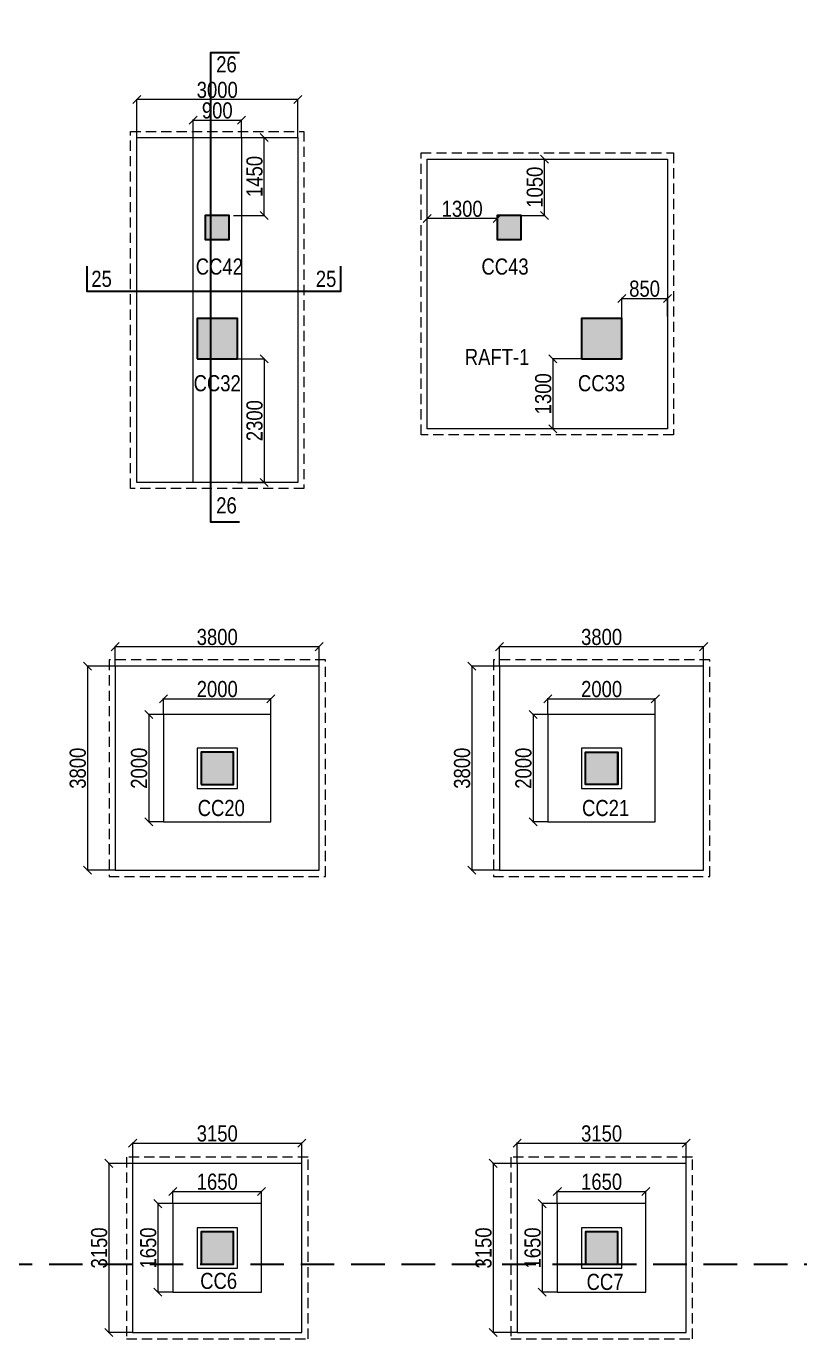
# Model space of a CAD drawing. Header units: millimetres. Extents: x 1112055 to 3390982, y -148532 to 766891.
# Drawn here: x 1960740 to 1975144, y 330890 to 355322 of the extents above; entities that cross this region are included whole.
import ezdxf

# ---------------------------------------------------------------- set-up
doc = ezdxf.new("R2010")
doc.units = ezdxf.units.MM
doc.header["$PDMODE"] = 35
doc.header["$PDSIZE"] = -25
doc.linetypes.add('DASHED2', pattern=[0.375, 0.25, -0.125])
doc.linetypes.add('Hidden', pattern=[9.525, 6.35, -3.175])
for name, color, linetype, lineweight in [('A_COL', 5, 'Continuous', 25), ('A_COL BASEMENT', 1, 'Continuous', 25), ('B COL. NO.', 3, 'Continuous', 20), ('B FINAL COLUMN', 1, 'Continuous', 30), ('B FOOTING', 49, 'Continuous', 20), ('B FOOTING DIM', 234, 'Continuous', 9), ('B P.C.C', 251, 'Continuous', 0)]:
    doc.layers.add(name, color=color, linetype=linetype, lineweight=lineweight)
for name, color, linetype, lineweight, true_color in [('A_COL HATCH', 7, 'Continuous', 0, 0xc0c0c0), ('B Pedestal', 7, 'Continuous', 9, 0x5c8948), ('B-COL HT', 7, 'Continuous', 0, 0x4e4f45)]:
    doc.layers.add(name, color=color, linetype=linetype, lineweight=lineweight, true_color=true_color)
doc.styles.add('SWINC', font='swissc.ttf')
doc.dimstyles.new('BHOOMI', dxfattribs={"dimtxt": 230, "dimasz": 150, "dimexe": 10, "dimexo": 0, "dimgap": 25, "dimtad": 1, "dimdec": 0, "dimzin": 0, "dimdsep": 46, "dimtxsty": 'SWINC', "dimblk": 'OBLIQUE', "dimcen": 0.09, "dimclrd": 250, "dimclre": 250, "dimclrt": 256, "dimaunit": 1, "dimadec": 3, "dimazin": 0, "dimtfac": 1, "dimtdec": 0, "dimtofl": 0, "dimtmove": 1, "dimatfit": 3, "dimfxl": 100, "dimtolj": 1, "dimtzin": 0, "dimlwd": 9, "dimlwe": 5, "dimarcsym": 0})

# ---------------------------------------------------------------- blocks, each defined once
blk = doc.blocks.new('A$C9881')
at = {"layer": 'A_COL HATCH'}
for points in [[(21995, -21955), (21995, -22405), (21545, -22405), (21545, -21955)], [(27430, -21955), (27430, -22405), (26980, -22405), (26980, -21955)]]:
    blk.add_hatch(color=256, dxfattribs=at).paths.add_polyline_path(points)
at = {"layer": 'A_COL BASEMENT'}
for points in [[(21995, -21955), (21995, -22405), (21545, -22405), (21545, -21955)], [(27430, -21955), (27430, -22405), (26980, -22405), (26980, -21955)]]:
    blk.add_lwpolyline(points, close=True, dxfattribs=at)
blk = doc.blocks.new('A$C17056')
at = {"layer": 'A_COL HATCH'}
for points in [[(-29905, -24995), (-29905, -24245), (-29155, -24245), (-29155, -24995)], [(-22750, -24995), (-22750, -24245), (-22000, -24245), (-22000, -24995)], [(-29830, -32915), (-29830, -32315), (-29230, -32315), (-29230, -32915)], [(-22675, -32915), (-22675, -32315), (-22075, -32315), (-22075, -32915)], [(-29230, -41245), (-29230, -41845), (-29830, -41845), (-29830, -41245)], [(-22075, -41245), (-22075, -41845), (-22675, -41845), (-22675, -41245)]]:
    blk.add_hatch(color=256, dxfattribs=at).paths.add_polyline_path(points)
at = {"layer": 'A_COL'}
for points in [[(-29905, -24995), (-29905, -24245), (-29155, -24245), (-29155, -24995)], [(-22750, -24995), (-22750, -24245), (-22000, -24245), (-22000, -24995)], [(-29830, -32915), (-29830, -32315), (-29230, -32315), (-29230, -32915)], [(-22675, -32915), (-22675, -32315), (-22075, -32315), (-22075, -32915)], [(-29230, -41245), (-29230, -41845), (-29830, -41845), (-29830, -41245)], [(-22075, -41245), (-22075, -41845), (-22675, -41845), (-22675, -41245)]]:
    blk.add_lwpolyline(points, close=True, dxfattribs=at)
blk = doc.blocks.new('A$C4b8f6dbc')
at = {"layer": 'A_COL'}
for name, p in [('A$C17056', (63550, 115195)), ('A$C9881', (12250, 114825))]:
    blk.add_blockref(name, p, dxfattribs=at)
blk = doc.blocks.new('_Oblique')
at = {"color": 0, "linetype": 'ByBlock', "lineweight": -2}
blk.add_line((-0.5, -0.5), (0.5, 0.5), dxfattribs=at)
blk = doc.blocks.new('*D1926')
at = {"layer": 'B FOOTING DIM', "color": 250, "lineweight": 5, "ltscale": 0.5, "transparency": 16777216}
for p, q in [((1963472, 333405), (1963472, 333643)), ((1963472, 333633), (1965122, 333633)), ((1965122, 333405), (1965122, 333643))]:
    blk.add_line(p, q, dxfattribs=at)
at = {"layer": 'Defpoints', "color": 0, "lineweight": 30, "ltscale": 0.5, "transparency": 16777216}
for p in [(1965122, 333633), (1963472, 333405), (1965122, 333405)]:
    blk.add_point(p, dxfattribs=at)
at = {"layer": 'B FOOTING DIM', "color": 250, "lineweight": 5, "ltscale": 0.5, "transparency": 16777216, "xscale": 150, "yscale": 150, "zscale": 150, "rotation": 180}
blk.add_blockref('_Oblique', (1963472, 333633), dxfattribs=at)
at = {"layer": 'B FOOTING DIM', "color": 250, "lineweight": 5, "ltscale": 0.5, "transparency": 16777216, "xscale": 150, "yscale": 150, "zscale": 150}
blk.add_blockref('_Oblique', (1965122, 333633), dxfattribs=at)
at = {"layer": 'B FOOTING DIM', "ltscale": 0.5, "transparency": 16777216, "insert": (1964297, 333812), "char_height": 300, "attachment_point": 5, "style": 'SWINC'}
blk.add_mtext('\\A1;1650', dxfattribs=at)
blk = doc.blocks.new('*D1927')
at = {"layer": 'B FOOTING DIM', "color": 250, "lineweight": 5, "ltscale": 0.5, "transparency": 16777216}
for p, q in [((1963472, 333405), (1963182, 333405)), ((1963192, 333405), (1963192, 331755)), ((1963472, 331755), (1963182, 331755))]:
    blk.add_line(p, q, dxfattribs=at)
at = {"layer": 'Defpoints', "color": 0, "lineweight": 30, "ltscale": 0.5, "transparency": 16777216}
for p in [(1963472, 333405), (1963192, 331755), (1963472, 331755)]:
    blk.add_point(p, dxfattribs=at)
at = {"layer": 'B FOOTING DIM', "color": 250, "lineweight": 5, "ltscale": 0.5, "transparency": 16777216, "xscale": 150, "yscale": 150, "zscale": 150}
for p, rotation in [((1963192, 333405), 90), ((1963192, 331755), 270)]:
    blk.add_blockref('_Oblique', p, dxfattribs=dict(at, rotation=rotation))
at = {"layer": 'B FOOTING DIM', "ltscale": 0.5, "transparency": 16777216, "insert": (1963013, 332580), "char_height": 300, "attachment_point": 5, "rotation": 90, "style": 'SWINC'}
blk.add_mtext('\\A1;1650', dxfattribs=at)
blk = doc.blocks.new('*D1928')
at = {"layer": 'B FOOTING DIM', "color": 250, "lineweight": 5, "ltscale": 0.5, "transparency": 16777216}
for p, q in [((1962722, 334155), (1962722, 334541)), ((1962722, 334531), (1965872, 334531)), ((1965872, 334155), (1965872, 334541))]:
    blk.add_line(p, q, dxfattribs=at)
at = {"layer": 'Defpoints', "color": 0, "lineweight": 30, "ltscale": 0.5, "transparency": 16777216}
for p in [(1965872, 334531), (1962722, 334155), (1965872, 334155)]:
    blk.add_point(p, dxfattribs=at)
at = {"layer": 'B FOOTING DIM', "color": 250, "lineweight": 5, "ltscale": 0.5, "transparency": 16777216, "xscale": 150, "yscale": 150, "zscale": 150, "rotation": 180}
blk.add_blockref('_Oblique', (1962722, 334531), dxfattribs=at)
at = {"layer": 'B FOOTING DIM', "color": 250, "lineweight": 5, "ltscale": 0.5, "transparency": 16777216, "xscale": 150, "yscale": 150, "zscale": 150}
blk.add_blockref('_Oblique', (1965872, 334531), dxfattribs=at)
at = {"layer": 'B FOOTING DIM', "ltscale": 0.5, "transparency": 16777216, "insert": (1964297, 334710), "char_height": 300, "attachment_point": 5, "style": 'SWINC'}
blk.add_mtext('\\A1;3150', dxfattribs=at)
blk = doc.blocks.new('*D1929')
at = {"layer": 'B FOOTING DIM', "color": 250, "lineweight": 5, "ltscale": 0.5, "transparency": 16777216}
for p, q in [((1962722, 334155), (1962268, 334155)), ((1962278, 334155), (1962278, 331005)), ((1962722, 331005), (1962268, 331005))]:
    blk.add_line(p, q, dxfattribs=at)
at = {"layer": 'Defpoints', "color": 0, "lineweight": 30, "ltscale": 0.5, "transparency": 16777216}
for p in [(1962722, 334155), (1962278, 331005), (1962722, 331005)]:
    blk.add_point(p, dxfattribs=at)
at = {"layer": 'B FOOTING DIM', "color": 250, "lineweight": 5, "ltscale": 0.5, "transparency": 16777216, "xscale": 150, "yscale": 150, "zscale": 150}
for p, rotation in [((1962278, 334155), 90), ((1962278, 331005), 270)]:
    blk.add_blockref('_Oblique', p, dxfattribs=dict(at, rotation=rotation))
at = {"layer": 'B FOOTING DIM', "ltscale": 0.5, "transparency": 16777216, "insert": (1962099, 332580), "char_height": 300, "attachment_point": 5, "rotation": 90, "style": 'SWINC'}
blk.add_mtext('\\A1;3150', dxfattribs=at)
blk = doc.blocks.new('*D2034')
at = {"layer": 'B FOOTING DIM', "color": 250, "lineweight": 5, "ltscale": 0.5, "transparency": 16777216}
for p, q in [((1970629, 333405), (1970629, 333643)), ((1970629, 333633), (1972279, 333633)), ((1972279, 333405), (1972279, 333643))]:
    blk.add_line(p, q, dxfattribs=at)
at = {"layer": 'Defpoints', "color": 0, "lineweight": 30, "ltscale": 0.5, "transparency": 16777216}
for p in [(1972279, 333633), (1970629, 333405), (1972279, 333405)]:
    blk.add_point(p, dxfattribs=at)
at = {"layer": 'B FOOTING DIM', "color": 250, "lineweight": 5, "ltscale": 0.5, "transparency": 16777216, "xscale": 150, "yscale": 150, "zscale": 150, "rotation": 180}
blk.add_blockref('_Oblique', (1970629, 333633), dxfattribs=at)
at = {"layer": 'B FOOTING DIM', "color": 250, "lineweight": 5, "ltscale": 0.5, "transparency": 16777216, "xscale": 150, "yscale": 150, "zscale": 150}
blk.add_blockref('_Oblique', (1972279, 333633), dxfattribs=at)
at = {"layer": 'B FOOTING DIM', "ltscale": 0.5, "transparency": 16777216, "insert": (1971454, 333812), "char_height": 300, "attachment_point": 5, "style": 'SWINC'}
blk.add_mtext('\\A1;1650', dxfattribs=at)
blk = doc.blocks.new('*D2035')
at = {"layer": 'B FOOTING DIM', "color": 250, "lineweight": 5, "ltscale": 0.5, "transparency": 16777216}
for p, q in [((1970629, 333405), (1970339, 333405)), ((1970349, 333405), (1970349, 331755)), ((1970629, 331755), (1970339, 331755))]:
    blk.add_line(p, q, dxfattribs=at)
at = {"layer": 'Defpoints', "color": 0, "lineweight": 30, "ltscale": 0.5, "transparency": 16777216}
for p in [(1970629, 333405), (1970349, 331755), (1970629, 331755)]:
    blk.add_point(p, dxfattribs=at)
at = {"layer": 'B FOOTING DIM', "color": 250, "lineweight": 5, "ltscale": 0.5, "transparency": 16777216, "xscale": 150, "yscale": 150, "zscale": 150}
for p, rotation in [((1970349, 333405), 90), ((1970349, 331755), 270)]:
    blk.add_blockref('_Oblique', p, dxfattribs=dict(at, rotation=rotation))
at = {"layer": 'B FOOTING DIM', "ltscale": 0.5, "transparency": 16777216, "insert": (1970170, 332580), "char_height": 300, "attachment_point": 5, "rotation": 90, "style": 'SWINC'}
blk.add_mtext('\\A1;1650', dxfattribs=at)
blk = doc.blocks.new('*D2036')
at = {"layer": 'B FOOTING DIM', "color": 250, "lineweight": 5, "ltscale": 0.5, "transparency": 16777216}
for p, q in [((1969879, 334155), (1969879, 334541)), ((1969879, 334531), (1973029, 334531)), ((1973029, 334155), (1973029, 334541))]:
    blk.add_line(p, q, dxfattribs=at)
at = {"layer": 'Defpoints', "color": 0, "lineweight": 30, "ltscale": 0.5, "transparency": 16777216}
for p in [(1973029, 334531), (1969879, 334155), (1973029, 334155)]:
    blk.add_point(p, dxfattribs=at)
at = {"layer": 'B FOOTING DIM', "color": 250, "lineweight": 5, "ltscale": 0.5, "transparency": 16777216, "xscale": 150, "yscale": 150, "zscale": 150, "rotation": 180}
blk.add_blockref('_Oblique', (1969879, 334531), dxfattribs=at)
at = {"layer": 'B FOOTING DIM', "color": 250, "lineweight": 5, "ltscale": 0.5, "transparency": 16777216, "xscale": 150, "yscale": 150, "zscale": 150}
blk.add_blockref('_Oblique', (1973029, 334531), dxfattribs=at)
at = {"layer": 'B FOOTING DIM', "ltscale": 0.5, "transparency": 16777216, "insert": (1971454, 334710), "char_height": 300, "attachment_point": 5, "style": 'SWINC'}
blk.add_mtext('\\A1;3150', dxfattribs=at)
blk = doc.blocks.new('*D2037')
at = {"layer": 'B FOOTING DIM', "color": 250, "lineweight": 5, "ltscale": 0.5, "transparency": 16777216}
for p, q in [((1969879, 334155), (1969425, 334155)), ((1969435, 334155), (1969435, 331005)), ((1969879, 331005), (1969425, 331005))]:
    blk.add_line(p, q, dxfattribs=at)
at = {"layer": 'Defpoints', "color": 0, "lineweight": 30, "ltscale": 0.5, "transparency": 16777216}
for p in [(1969879, 334155), (1969435, 331005), (1969879, 331005)]:
    blk.add_point(p, dxfattribs=at)
at = {"layer": 'B FOOTING DIM', "color": 250, "lineweight": 5, "ltscale": 0.5, "transparency": 16777216, "xscale": 150, "yscale": 150, "zscale": 150}
for p, rotation in [((1969435, 334155), 90), ((1969435, 331005), 270)]:
    blk.add_blockref('_Oblique', p, dxfattribs=dict(at, rotation=rotation))
at = {"layer": 'B FOOTING DIM', "ltscale": 0.5, "transparency": 16777216, "insert": (1969256, 332580), "char_height": 300, "attachment_point": 5, "rotation": 90, "style": 'SWINC'}
blk.add_mtext('\\A1;3150', dxfattribs=at)
blk = doc.blocks.new('*D2085')
at = {"layer": 'B FOOTING DIM', "color": 250, "lineweight": 5, "ltscale": 0.5, "transparency": 16777216}
for p, q in [((1962397, 343410), (1962397, 343783)), ((1962397, 343773), (1966197, 343773)), ((1966197, 343410), (1966197, 343783))]:
    blk.add_line(p, q, dxfattribs=at)
at = {"layer": 'Defpoints', "color": 0, "lineweight": 30, "ltscale": 0.5, "transparency": 16777216}
for p in [(1966197, 343773), (1962397, 343410), (1966197, 343410)]:
    blk.add_point(p, dxfattribs=at)
at = {"layer": 'B FOOTING DIM', "color": 250, "lineweight": 5, "ltscale": 0.5, "transparency": 16777216, "xscale": 150, "yscale": 150, "zscale": 150, "rotation": 180}
blk.add_blockref('_Oblique', (1962397, 343773), dxfattribs=at)
at = {"layer": 'B FOOTING DIM', "color": 250, "lineweight": 5, "ltscale": 0.5, "transparency": 16777216, "xscale": 150, "yscale": 150, "zscale": 150}
blk.add_blockref('_Oblique', (1966197, 343773), dxfattribs=at)
at = {"layer": 'B FOOTING DIM', "ltscale": 0.5, "transparency": 16777216, "insert": (1964297, 343952), "char_height": 300, "attachment_point": 5, "style": 'SWINC'}
blk.add_mtext('\\A1;3800', dxfattribs=at)
blk = doc.blocks.new('*D2086')
at = {"layer": 'B FOOTING DIM', "color": 250, "lineweight": 5, "ltscale": 0.5, "transparency": 16777216}
for p, q in [((1962397, 343410), (1961870, 343410)), ((1961880, 343410), (1961880, 339610)), ((1962397, 339610), (1961870, 339610))]:
    blk.add_line(p, q, dxfattribs=at)
at = {"layer": 'Defpoints', "color": 0, "lineweight": 30, "ltscale": 0.5, "transparency": 16777216}
for p in [(1962397, 343410), (1961880, 339610), (1962397, 339610)]:
    blk.add_point(p, dxfattribs=at)
at = {"layer": 'B FOOTING DIM', "color": 250, "lineweight": 5, "ltscale": 0.5, "transparency": 16777216, "xscale": 150, "yscale": 150, "zscale": 150}
for p, rotation in [((1961880, 343410), 90), ((1961880, 339610), 270)]:
    blk.add_blockref('_Oblique', p, dxfattribs=dict(at, rotation=rotation))
at = {"layer": 'B FOOTING DIM', "ltscale": 0.5, "transparency": 16777216, "insert": (1961701, 341510), "char_height": 300, "attachment_point": 5, "rotation": 90, "style": 'SWINC'}
blk.add_mtext('\\A1;3800', dxfattribs=at)
blk = doc.blocks.new('*D2087')
at = {"layer": 'B FOOTING DIM', "color": 250, "lineweight": 5, "ltscale": 0.5, "transparency": 16777216}
for p, q in [((1963297, 342510), (1963297, 342812)), ((1963297, 342802), (1965297, 342802)), ((1965297, 342510), (1965297, 342812))]:
    blk.add_line(p, q, dxfattribs=at)
at = {"layer": 'Defpoints', "color": 0, "lineweight": 30, "ltscale": 0.5, "transparency": 16777216}
for p in [(1965297, 342802), (1963297, 342510), (1965297, 342510)]:
    blk.add_point(p, dxfattribs=at)
at = {"layer": 'B FOOTING DIM', "color": 250, "lineweight": 5, "ltscale": 0.5, "transparency": 16777216, "xscale": 150, "yscale": 150, "zscale": 150, "rotation": 180}
blk.add_blockref('_Oblique', (1963297, 342802), dxfattribs=at)
at = {"layer": 'B FOOTING DIM', "color": 250, "lineweight": 5, "ltscale": 0.5, "transparency": 16777216, "xscale": 150, "yscale": 150, "zscale": 150}
blk.add_blockref('_Oblique', (1965297, 342802), dxfattribs=at)
at = {"layer": 'B FOOTING DIM', "ltscale": 0.5, "transparency": 16777216, "insert": (1964297, 342982), "char_height": 300, "attachment_point": 5, "style": 'SWINC'}
blk.add_mtext('\\A1;2000', dxfattribs=at)
blk = doc.blocks.new('*D2088')
at = {"layer": 'B FOOTING DIM', "color": 250, "lineweight": 5, "ltscale": 0.5, "transparency": 16777216}
for p, q in [((1963297, 342510), (1963012, 342510)), ((1963022, 342510), (1963022, 340510)), ((1963297, 340510), (1963012, 340510))]:
    blk.add_line(p, q, dxfattribs=at)
at = {"layer": 'Defpoints', "color": 0, "lineweight": 30, "ltscale": 0.5, "transparency": 16777216}
for p in [(1963297, 342510), (1963022, 340510), (1963297, 340510)]:
    blk.add_point(p, dxfattribs=at)
at = {"layer": 'B FOOTING DIM', "color": 250, "lineweight": 5, "ltscale": 0.5, "transparency": 16777216, "xscale": 150, "yscale": 150, "zscale": 150}
for p, rotation in [((1963022, 342510), 90), ((1963022, 340510), 270)]:
    blk.add_blockref('_Oblique', p, dxfattribs=dict(at, rotation=rotation))
at = {"layer": 'B FOOTING DIM', "ltscale": 0.5, "transparency": 16777216, "insert": (1962842, 341510), "char_height": 300, "attachment_point": 5, "rotation": 90, "style": 'SWINC'}
blk.add_mtext('\\A1;2000', dxfattribs=at)
blk = doc.blocks.new('*D2089')
at = {"layer": 'B FOOTING DIM', "color": 250, "lineweight": 5, "ltscale": 0.5, "transparency": 16777216}
for p, q in [((1969554, 343410), (1969554, 343783)), ((1969554, 343773), (1973354, 343773)), ((1973354, 343410), (1973354, 343783))]:
    blk.add_line(p, q, dxfattribs=at)
at = {"layer": 'Defpoints', "color": 0, "lineweight": 30, "ltscale": 0.5, "transparency": 16777216}
for p in [(1973354, 343773), (1969554, 343410), (1973354, 343410)]:
    blk.add_point(p, dxfattribs=at)
at = {"layer": 'B FOOTING DIM', "color": 250, "lineweight": 5, "ltscale": 0.5, "transparency": 16777216, "xscale": 150, "yscale": 150, "zscale": 150, "rotation": 180}
blk.add_blockref('_Oblique', (1969554, 343773), dxfattribs=at)
at = {"layer": 'B FOOTING DIM', "color": 250, "lineweight": 5, "ltscale": 0.5, "transparency": 16777216, "xscale": 150, "yscale": 150, "zscale": 150}
blk.add_blockref('_Oblique', (1973354, 343773), dxfattribs=at)
at = {"layer": 'B FOOTING DIM', "ltscale": 0.5, "transparency": 16777216, "insert": (1971454, 343952), "char_height": 300, "attachment_point": 5, "style": 'SWINC'}
blk.add_mtext('\\A1;3800', dxfattribs=at)
blk = doc.blocks.new('*D2090')
at = {"layer": 'B FOOTING DIM', "color": 250, "lineweight": 5, "ltscale": 0.5, "transparency": 16777216}
for p, q in [((1969554, 343410), (1969026, 343410)), ((1969036, 343410), (1969036, 339610)), ((1969554, 339610), (1969026, 339610))]:
    blk.add_line(p, q, dxfattribs=at)
at = {"layer": 'Defpoints', "color": 0, "lineweight": 30, "ltscale": 0.5, "transparency": 16777216}
for p in [(1969554, 343410), (1969036, 339610), (1969554, 339610)]:
    blk.add_point(p, dxfattribs=at)
at = {"layer": 'B FOOTING DIM', "color": 250, "lineweight": 5, "ltscale": 0.5, "transparency": 16777216, "xscale": 150, "yscale": 150, "zscale": 150}
for p, rotation in [((1969036, 343410), 90), ((1969036, 339610), 270)]:
    blk.add_blockref('_Oblique', p, dxfattribs=dict(at, rotation=rotation))
at = {"layer": 'B FOOTING DIM', "ltscale": 0.5, "transparency": 16777216, "insert": (1968857, 341510), "char_height": 300, "attachment_point": 5, "rotation": 90, "style": 'SWINC'}
blk.add_mtext('\\A1;3800', dxfattribs=at)
blk = doc.blocks.new('*D2091')
at = {"layer": 'B FOOTING DIM', "color": 250, "lineweight": 5, "ltscale": 0.5, "transparency": 16777216}
for p, q in [((1970454, 342510), (1970454, 342812)), ((1970454, 342802), (1972454, 342802)), ((1972454, 342510), (1972454, 342812))]:
    blk.add_line(p, q, dxfattribs=at)
at = {"layer": 'Defpoints', "color": 0, "lineweight": 30, "ltscale": 0.5, "transparency": 16777216}
for p in [(1972454, 342802), (1970454, 342510), (1972454, 342510)]:
    blk.add_point(p, dxfattribs=at)
at = {"layer": 'B FOOTING DIM', "color": 250, "lineweight": 5, "ltscale": 0.5, "transparency": 16777216, "xscale": 150, "yscale": 150, "zscale": 150, "rotation": 180}
blk.add_blockref('_Oblique', (1970454, 342802), dxfattribs=at)
at = {"layer": 'B FOOTING DIM', "color": 250, "lineweight": 5, "ltscale": 0.5, "transparency": 16777216, "xscale": 150, "yscale": 150, "zscale": 150}
blk.add_blockref('_Oblique', (1972454, 342802), dxfattribs=at)
at = {"layer": 'B FOOTING DIM', "ltscale": 0.5, "transparency": 16777216, "insert": (1971454, 342982), "char_height": 300, "attachment_point": 5, "style": 'SWINC'}
blk.add_mtext('\\A1;2000', dxfattribs=at)
blk = doc.blocks.new('*D2092')
at = {"layer": 'B FOOTING DIM', "color": 250, "lineweight": 5, "ltscale": 0.5, "transparency": 16777216}
for p, q in [((1970454, 342510), (1970168, 342510)), ((1970178, 342510), (1970178, 340510)), ((1970454, 340510), (1970168, 340510))]:
    blk.add_line(p, q, dxfattribs=at)
at = {"layer": 'Defpoints', "color": 0, "lineweight": 30, "ltscale": 0.5, "transparency": 16777216}
for p in [(1970454, 342510), (1970178, 340510), (1970454, 340510)]:
    blk.add_point(p, dxfattribs=at)
at = {"layer": 'B FOOTING DIM', "color": 250, "lineweight": 5, "ltscale": 0.5, "transparency": 16777216, "xscale": 150, "yscale": 150, "zscale": 150}
for p, rotation in [((1970178, 342510), 90), ((1970178, 340510), 270)]:
    blk.add_blockref('_Oblique', p, dxfattribs=dict(at, rotation=rotation))
at = {"layer": 'B FOOTING DIM', "ltscale": 0.5, "transparency": 16777216, "insert": (1969999, 341510), "char_height": 300, "attachment_point": 5, "rotation": 90, "style": 'SWINC'}
blk.add_mtext('\\A1;2000', dxfattribs=at)
blk = doc.blocks.new('*D2017')
at = {"layer": 'B FOOTING DIM', "color": 250, "lineweight": 5, "ltscale": 0.5, "transparency": 16777216}
for p, q in [((1963847, 353250), (1963847, 353584)), ((1963847, 353574), (1964747, 353574)), ((1964747, 353250), (1964747, 353584))]:
    blk.add_line(p, q, dxfattribs=at)
at = {"layer": 'Defpoints', "color": 0, "lineweight": 30, "ltscale": 0.5, "transparency": 16777216}
for p in [(1964747, 353574), (1963847, 353250), (1964747, 353250)]:
    blk.add_point(p, dxfattribs=at)
at = {"layer": 'B FOOTING DIM', "color": 250, "lineweight": 5, "ltscale": 0.5, "transparency": 16777216, "xscale": 150, "yscale": 150, "zscale": 150, "rotation": 180}
blk.add_blockref('_Oblique', (1963847, 353574), dxfattribs=at)
at = {"layer": 'B FOOTING DIM', "color": 250, "lineweight": 5, "ltscale": 0.5, "transparency": 16777216, "xscale": 150, "yscale": 150, "zscale": 150}
blk.add_blockref('_Oblique', (1964747, 353574), dxfattribs=at)
at = {"layer": 'B FOOTING DIM', "ltscale": 0.5, "transparency": 16777216, "insert": (1964297, 353753), "char_height": 300, "attachment_point": 5, "style": 'SWINC'}
blk.add_mtext('\\A1;900', dxfattribs=at)
blk = doc.blocks.new('*D2018')
at = {"layer": 'B FOOTING DIM', "color": 250, "lineweight": 5, "ltscale": 0.5, "transparency": 16777216}
for p, q in [((1962797, 353250), (1962797, 353966)), ((1965797, 353956), (1962797, 353956)), ((1965797, 353250), (1965797, 353966))]:
    blk.add_line(p, q, dxfattribs=at)
at = {"layer": 'Defpoints', "color": 0, "lineweight": 30, "ltscale": 0.5, "transparency": 16777216}
for p in [(1962797, 353956), (1962797, 353250), (1965797, 353250)]:
    blk.add_point(p, dxfattribs=at)
at = {"layer": 'B FOOTING DIM', "color": 250, "lineweight": 5, "ltscale": 0.5, "transparency": 16777216, "xscale": 150, "yscale": 150, "zscale": 150, "rotation": 180}
blk.add_blockref('_Oblique', (1962797, 353956), dxfattribs=at)
at = {"layer": 'B FOOTING DIM', "color": 250, "lineweight": 5, "ltscale": 0.5, "transparency": 16777216, "xscale": 150, "yscale": 150, "zscale": 150}
blk.add_blockref('_Oblique', (1965797, 353956), dxfattribs=at)
at = {"layer": 'B FOOTING DIM', "ltscale": 0.5, "transparency": 16777216, "insert": (1964297, 354135), "char_height": 300, "attachment_point": 5, "style": 'SWINC'}
blk.add_mtext('\\A1;3000', dxfattribs=at)
blk = doc.blocks.new('*D2019')
at = {"layer": 'B FOOTING DIM', "color": 250, "lineweight": 5, "ltscale": 0.5, "transparency": 16777216}
for p, q in [((1964597, 353250), (1965181, 353250)), ((1965171, 351800), (1965171, 353250)), ((1964597, 351800), (1965181, 351800))]:
    blk.add_line(p, q, dxfattribs=at)
at = {"layer": 'Defpoints', "color": 0, "lineweight": 30, "ltscale": 0.5, "transparency": 16777216}
for p in [(1964597, 353250), (1965171, 353250), (1964597, 351800)]:
    blk.add_point(p, dxfattribs=at)
at = {"layer": 'B FOOTING DIM', "color": 250, "lineweight": 5, "ltscale": 0.5, "transparency": 16777216, "xscale": 150, "yscale": 150, "zscale": 150}
for p, rotation in [((1965171, 353250), 90), ((1965171, 351800), 270)]:
    blk.add_blockref('_Oblique', p, dxfattribs=dict(at, rotation=rotation))
at = {"layer": 'B FOOTING DIM', "ltscale": 0.5, "transparency": 16777216, "insert": (1964992, 352525), "char_height": 300, "attachment_point": 5, "rotation": 90, "style": 'SWINC'}
blk.add_mtext('\\A1;1450', dxfattribs=at)
blk = doc.blocks.new('*D2020')
at = {"layer": 'B FOOTING DIM', "color": 250, "lineweight": 5, "ltscale": 0.5, "transparency": 16777216}
for p, q in [((1964672, 349130), (1965181, 349130)), ((1965171, 349130), (1965171, 346830)), ((1964672, 346830), (1965181, 346830))]:
    blk.add_line(p, q, dxfattribs=at)
at = {"layer": 'Defpoints', "color": 0, "lineweight": 30, "ltscale": 0.5, "transparency": 16777216}
for p in [(1964672, 349130), (1964672, 346830), (1965171, 346830)]:
    blk.add_point(p, dxfattribs=at)
at = {"layer": 'B FOOTING DIM', "color": 250, "lineweight": 5, "ltscale": 0.5, "transparency": 16777216, "xscale": 150, "yscale": 150, "zscale": 150}
for p, rotation in [((1965171, 349130), 90), ((1965171, 346830), 270)]:
    blk.add_blockref('_Oblique', p, dxfattribs=dict(at, rotation=rotation))
at = {"layer": 'B FOOTING DIM', "ltscale": 0.5, "transparency": 16777216, "insert": (1964992, 347980), "char_height": 300, "attachment_point": 5, "rotation": 90, "style": 'SWINC'}
blk.add_mtext('\\A1;2300', dxfattribs=at)
blk = doc.blocks.new('*D2194')
at = {"layer": 'B FOOTING DIM', "color": 250, "lineweight": 5, "ltscale": 0.5, "transparency": 16777216}
for p, q in [((1968207, 351619), (1968207, 351753)), ((1969507, 351743), (1968207, 351743)), ((1969507, 351575), (1969507, 351753))]:
    blk.add_line(p, q, dxfattribs=at)
at = {"layer": 'Defpoints', "color": 0, "lineweight": 30, "ltscale": 0.5, "transparency": 16777216}
for p in [(1968207, 351743), (1968207, 351619), (1969507, 351575)]:
    blk.add_point(p, dxfattribs=at)
at = {"layer": 'B FOOTING DIM', "color": 250, "lineweight": 5, "ltscale": 0.5, "transparency": 16777216, "xscale": 150, "yscale": 150, "zscale": 150, "rotation": 180}
blk.add_blockref('_Oblique', (1968207, 351743), dxfattribs=at)
at = {"layer": 'B FOOTING DIM', "color": 250, "lineweight": 5, "ltscale": 0.5, "transparency": 16777216, "xscale": 150, "yscale": 150, "zscale": 150}
blk.add_blockref('_Oblique', (1969507, 351743), dxfattribs=at)
at = {"layer": 'B FOOTING DIM', "ltscale": 0.5, "transparency": 16777216, "insert": (1968857, 351922), "char_height": 300, "attachment_point": 5, "style": 'SWINC'}
blk.add_mtext('\\A1;1300', dxfattribs=at)
blk = doc.blocks.new('*D2195')
at = {"layer": 'B FOOTING DIM', "color": 250, "lineweight": 5, "ltscale": 0.5, "transparency": 16777216}
for p, q in [((1971829, 349880), (1971829, 350266)), ((1971829, 350256), (1972679, 350256)), ((1972679, 349917), (1972679, 350266))]:
    blk.add_line(p, q, dxfattribs=at)
at = {"layer": 'Defpoints', "color": 0, "lineweight": 30, "ltscale": 0.5, "transparency": 16777216}
for p in [(1972679, 350256), (1971829, 349880), (1972679, 349917)]:
    blk.add_point(p, dxfattribs=at)
at = {"layer": 'B FOOTING DIM', "color": 250, "lineweight": 5, "ltscale": 0.5, "transparency": 16777216, "xscale": 150, "yscale": 150, "zscale": 150, "rotation": 180}
blk.add_blockref('_Oblique', (1971829, 350256), dxfattribs=at)
at = {"layer": 'B FOOTING DIM', "color": 250, "lineweight": 5, "ltscale": 0.5, "transparency": 16777216, "xscale": 150, "yscale": 150, "zscale": 150}
blk.add_blockref('_Oblique', (1972679, 350256), dxfattribs=at)
at = {"layer": 'B FOOTING DIM', "ltscale": 0.5, "transparency": 16777216, "insert": (1972254, 350435), "char_height": 300, "attachment_point": 5, "style": 'SWINC'}
blk.add_mtext('\\A1;850', dxfattribs=at)
blk = doc.blocks.new('*D2196')
at = {"layer": 'B FOOTING DIM', "color": 250, "lineweight": 5, "ltscale": 0.5, "transparency": 16777216}
for p, q in [((1969951, 352850), (1970400, 352850)), ((1970390, 351800), (1970390, 352850)), ((1969957, 351800), (1970400, 351800))]:
    blk.add_line(p, q, dxfattribs=at)
at = {"layer": 'Defpoints', "color": 0, "lineweight": 30, "ltscale": 0.5, "transparency": 16777216}
for p in [(1969951, 352850), (1970390, 352850), (1969957, 351800)]:
    blk.add_point(p, dxfattribs=at)
at = {"layer": 'B FOOTING DIM', "color": 250, "lineweight": 5, "ltscale": 0.5, "transparency": 16777216, "xscale": 150, "yscale": 150, "zscale": 150}
for p, rotation in [((1970390, 352850), 90), ((1970390, 351800), 270)]:
    blk.add_blockref('_Oblique', p, dxfattribs=dict(at, rotation=rotation))
at = {"layer": 'B FOOTING DIM', "ltscale": 0.5, "transparency": 16777216, "insert": (1970211, 352325), "char_height": 300, "attachment_point": 5, "rotation": 90, "style": 'SWINC'}
blk.add_mtext('\\A1;1050', dxfattribs=at)
blk = doc.blocks.new('*D2197')
at = {"layer": 'B FOOTING DIM', "color": 250, "lineweight": 5, "ltscale": 0.5, "transparency": 16777216}
for p, q in [((1971079, 349130), (1970536, 349130)), ((1970546, 349130), (1970546, 347830)), ((1971086, 347830), (1970536, 347830))]:
    blk.add_line(p, q, dxfattribs=at)
at = {"layer": 'Defpoints', "color": 0, "lineweight": 30, "ltscale": 0.5, "transparency": 16777216}
for p in [(1971079, 349130), (1970546, 347830), (1971086, 347830)]:
    blk.add_point(p, dxfattribs=at)
at = {"layer": 'B FOOTING DIM', "color": 250, "lineweight": 5, "ltscale": 0.5, "transparency": 16777216, "xscale": 150, "yscale": 150, "zscale": 150}
for p, rotation in [((1970546, 349130), 90), ((1970546, 347830), 270)]:
    blk.add_blockref('_Oblique', p, dxfattribs=dict(at, rotation=rotation))
at = {"layer": 'B FOOTING DIM', "ltscale": 0.5, "transparency": 16777216, "insert": (1970367, 348480), "char_height": 300, "attachment_point": 5, "rotation": 90, "style": 'SWINC'}
blk.add_mtext('\\A1;1300', dxfattribs=at)

msp = doc.modelspace()

# ---------------------------------------------------------------- hatches: boundary and pattern name
at = {"layer": 'B-COL HT', "lineweight": 0}
h = msp.add_hatch(color=250, dxfattribs=at)
h.dxf.hatch_style = 1
h.paths.add_polyline_path([(1964071.9, 351350.1), (1964521.9, 351350.1), (1964521.9, 351800.1), (1964071.9, 351800.1)])
h = msp.add_hatch(color=250, dxfattribs=at)
h.dxf.hatch_style = 1
h.paths.add_polyline_path([(1964071.9, 351350.1), (1964521.9, 351350.1), (1964521.9, 351800.1), (1964071.9, 351800.1)])
h = msp.add_hatch(color=250, dxfattribs=at)
h.dxf.hatch_style = 1
h.paths.add_polyline_path([(1969506.9, 351350.1), (1969956.9, 351350.1), (1969956.9, 351800.1), (1969506.9, 351800.1)])
h = msp.add_hatch(color=250, dxfattribs=at)
h.dxf.hatch_style = 1
h.paths.add_polyline_path([(1969506.9, 351350.1), (1969956.9, 351350.1), (1969956.9, 351800.1), (1969506.9, 351800.1)])
h = msp.add_hatch(color=250, dxfattribs=at)
h.dxf.hatch_style = 1
h.paths.add_polyline_path([(1963921.9, 349130.1), (1964671.9, 349130.1), (1964671.9, 349880.1), (1963921.9, 349880.1)])
h = msp.add_hatch(color=250, dxfattribs=at)
h.dxf.hatch_style = 1
h.paths.add_polyline_path([(1971078.6, 349130.1), (1971828.6, 349130.1), (1971828.6, 349880.1), (1971078.6, 349880.1)])
h = msp.add_hatch(color=250, dxfattribs=at)
h.dxf.hatch_style = 1
h.paths.add_polyline_path([(1963996.9, 341210.1), (1964596.9, 341210.1), (1964596.9, 341810.1), (1963996.9, 341810.1)])
h = msp.add_hatch(color=250, dxfattribs=at)
h.dxf.hatch_style = 1
h.paths.add_polyline_path([(1971153.6, 341810.1), (1971753.6, 341810.1), (1971753.6, 341210.1), (1971153.6, 341210.1)])
h = msp.add_hatch(color=250, dxfattribs=at)
h.dxf.hatch_style = 1
h.paths.add_polyline_path([(1963996.9, 332280.1), (1964596.9, 332280.1), (1964596.9, 332880.1), (1963996.9, 332880.1)])
h = msp.add_hatch(color=250, dxfattribs=at)
h.dxf.hatch_style = 1
h.paths.add_polyline_path([(1971153.6, 332280.1), (1971753.6, 332280.1), (1971753.6, 332880.1), (1971153.6, 332880.1)])

# ---------------------------------------------------------------- linework, layer by layer
at = {"color": 16, "linetype": 'DASHED2', "lineweight": 30, "ltscale": 2500}
msp.add_lwpolyline([(1941476.9, 332280.1), (1993826.9, 332280.1), (1993826.9, 374125.1), (1941476.9, 374125.1)], close=True, dxfattribs=at)
at = {"color": 6, "lineweight": 30}
for points in [[(1964709.6, 354828.2), (1964169.6, 354828.2), (1964169.6, 346098.2), (1964709.6, 346098.2)], [(1961869.6, 350858.2), (1961869.6, 350388.2), (1966599.6, 350388.2), (1966599.6, 350858.2)]]:
    msp.add_lwpolyline(points, dxfattribs=at)
at = {"layer": 'B FINAL COLUMN', "color": 4}
for points in [[(1964071.9, 351350.1), (1964521.9, 351350.1), (1964521.9, 351800.1), (1964071.9, 351800.1)], [(1969506.9, 351350.1), (1969956.9, 351350.1), (1969956.9, 351800.1), (1969506.9, 351800.1)]]:
    msp.add_lwpolyline(points, close=True, dxfattribs=at)
at = {"layer": 'B FINAL COLUMN', "color": 1}
for points in [[(1964071.9, 351350.1), (1964521.9, 351350.1), (1964521.9, 351800.1), (1964071.9, 351800.1)], [(1969506.9, 351350.1), (1969956.9, 351350.1), (1969956.9, 351800.1), (1969506.9, 351800.1)], [(1963921.9, 349130.1), (1964671.9, 349130.1), (1964671.9, 349880.1), (1963921.9, 349880.1)], [(1971078.6, 349130.1), (1971828.6, 349130.1), (1971828.6, 349880.1), (1971078.6, 349880.1)]]:
    msp.add_lwpolyline(points, close=True, dxfattribs=at)
at = {"layer": 'B FINAL COLUMN'}
for points in [[(1963996.9, 341210.1), (1964596.9, 341210.1), (1964596.9, 341810.1), (1963996.9, 341810.1)], [(1971153.6, 341810.1), (1971753.6, 341810.1), (1971753.6, 341210.1), (1971153.6, 341210.1)], [(1963996.9, 332280.1), (1964596.9, 332280.1), (1964596.9, 332880.1), (1963996.9, 332880.1)], [(1971153.6, 332280.1), (1971753.6, 332280.1), (1971753.6, 332880.1), (1971153.6, 332880.1)]]:
    msp.add_lwpolyline(points, close=True, dxfattribs=at)
at = {"layer": 'B FOOTING'}
for points in [[(1962796.9, 353250.1), (1965796.9, 353250.1), (1965796.9, 346830.1), (1962796.9, 346830.1)], [(1968207.1, 352850.2), (1972678.7, 352850.2), (1972678.7, 347829.9), (1968207.1, 347829.9)], [(1962396.9, 339610.1), (1966196.9, 339610.1), (1966196.9, 343410.1), (1962396.9, 343410.1)], [(1969553.6, 339610.1), (1973353.6, 339610.1), (1973353.6, 343410.1), (1969553.6, 343410.1)], [(1963296.9, 340510.1), (1965296.9, 340510.1), (1965296.9, 342510.1), (1963296.9, 342510.1)], [(1970453.6, 340510.1), (1972453.6, 340510.1), (1972453.6, 342510.1), (1970453.6, 342510.1)], [(1962721.9, 331005.1), (1965871.9, 331005.1), (1965871.9, 334155.1), (1962721.9, 334155.1)], [(1969878.6, 331005.1), (1973028.6, 331005.1), (1973028.6, 334155.1), (1969878.6, 334155.1)], [(1963471.9, 331755.1), (1965121.9, 331755.1), (1965121.9, 333405.1), (1963471.9, 333405.1)], [(1970628.6, 331755.1), (1972278.6, 331755.1), (1972278.6, 333405.1), (1970628.6, 333405.1)]]:
    msp.add_lwpolyline(points, close=True, dxfattribs=at)
at = {"layer": 'B P.C.C', "color": 250, "linetype": 'Hidden', "lineweight": 0, "ltscale": 30}
for points in [[(1962681.9, 353365.1), (1965911.9, 353365.1), (1965911.9, 346715.1), (1962681.9, 346715.1)], [(1968092.1, 352965.2), (1972793.7, 352965.2), (1972793.7, 347714.9), (1968092.1, 347714.9)], [(1962281.9, 339495.1), (1966311.9, 339495.1), (1966311.9, 343525.1), (1962281.9, 343525.1)], [(1969438.6, 339495.1), (1973468.6, 339495.1), (1973468.6, 343525.1), (1969438.6, 343525.1)], [(1962606.9, 330890.1), (1965986.9, 330890.1), (1965986.9, 334270.1), (1962606.9, 334270.1)], [(1969763.6, 330890.1), (1973143.6, 330890.1), (1973143.6, 334270.1), (1969763.6, 334270.1)]]:
    msp.add_lwpolyline(points, close=True, dxfattribs=at)
at = {"layer": 'B Pedestal', "color": 87, "lineweight": 9}
for points in [[(1963846.9, 353250.1), (1964746.9, 353250.1), (1964746.9, 346830.1), (1963846.9, 346830.1)], [(1963921.9, 341135.1), (1964671.9, 341135.1), (1964671.9, 341885.1), (1963921.9, 341885.1)], [(1971078.6, 341135.1), (1971828.6, 341135.1), (1971828.6, 341885.1), (1971078.6, 341885.1)], [(1963921.9, 332205.1), (1964671.9, 332205.1), (1964671.9, 332955.1), (1963921.9, 332955.1)], [(1971078.6, 332205.1), (1971828.6, 332205.1), (1971828.6, 332955.1), (1971078.6, 332955.1)]]:
    msp.add_lwpolyline(points, close=True, dxfattribs=at)

# ---------------------------------------------------------------- block references
at = {"layer": 'B FOOTING'}
msp.add_blockref('A$C4b8f6dbc', (1930276.9, 258930.1), dxfattribs=at)

# ---------------------------------------------------------------- texts
at = {"color": 6, "lineweight": 30, "style": 'SWINC'}
for s, p in [('26', (1964278, 354463.7)), ('25', (1961952, 350470.3)), ('25', (1966132, 350470.3)), ('RAFT-1', (1968906.3, 349015.4)), ('26', (1964278, 346253.7))]:
    msp.add_text(s, height=300, dxfattribs=at).set_placement(p)
at = {"layer": 'B COL. NO.', "style": 'SWINC'}
for s, p in [('CC42', (1963896.8, 350698.6)), ('CC43', (1969216.6, 350698.6)), ('CC32', (1963856.7, 348526.8)), ('CC33', (1971013.4, 348526.8)), ('CC20', (1963933.1, 340619.9)), ('CC21', (1971089.7, 340619.9)), ('CC6', (1963979.5, 331817.1)), ('CC7', (1971174.2, 331798.5))]:
    msp.add_text(s, height=300, dxfattribs=at).set_placement(p)

# ---------------------------------------------------------------- dimensions: what is measured, and where the dimension line sits
at = {"layer": 'B FOOTING DIM', "color": 250, "ltscale": 0.5}
for base, p1, p2, picture, middle in [((1962796.9, 353956.1), (1965796.9, 353250.1), (1962796.9, 353250.1), '*D2018', (1964296.9, 354134.9)), ((1964746.9, 353573.8), (1963846.9, 353250.1), (1964746.9, 353250.1), '*D2017', (1964296.9, 353752.8)), ((1968207.1, 351742.8), (1969506.9, 351575.1), (1968207.1, 351619), '*D2194', (1968857, 351921.8)), ((1972678.7, 350256.1), (1971828.6, 349880.1), (1972678.7, 349916.8), '*D2195', (1972253.7, 350435.1)), ((1966196.9, 343773.5), (1962396.9, 343410.1), (1966196.9, 343410.1), '*D2085', (1964296.9, 343952.5)), ((1973353.6, 343773.5), (1969553.6, 343410.1), (1973353.6, 343410.1), '*D2089', (1971453.6, 343952.5)), ((1965296.9, 342802.5), (1963296.9, 342510.1), (1965296.9, 342510.1), '*D2087', (1964296.9, 342981.7)), ((1972453.6, 342802.5), (1970453.6, 342510.1), (1972453.6, 342510.1), '*D2091', (1971453.6, 342981.7)), ((1965871.9, 334531.3), (1962721.9, 334155.1), (1965871.9, 334155.1), '*D1928', (1964296.9, 334710.3)), ((1973028.6, 334531.3), (1969878.6, 334155.1), (1973028.6, 334155.1), '*D2036', (1971453.6, 334710.3)), ((1965121.9, 333633.3), (1963471.9, 333405.1), (1965121.9, 333405.1), '*D1926', (1964296.9, 333812.3)), ((1972278.6, 333633.3), (1970628.6, 333405.1), (1972278.6, 333405.1), '*D2034', (1971453.6, 333812.3))]:
    dim = msp.add_linear_dim(base=base, p1=p1, p2=p2, dimstyle='BHOOMI', override={"dimtxt": 300, "dimlwd": 5}, dxfattribs=at)
    dim.commit()
    dim.dimension.update_dxf_attribs({"geometry": picture, "text_midpoint": middle})
for base, p1, p2, picture, middle in [((1965171.1, 353250.1), (1964596.9, 351800.1), (1964596.9, 353250.1), '*D2019', (1964992.1, 352525.1)), ((1970390.1, 352850.2), (1969956.9, 351800.1), (1969951.4, 352850.2), '*D2196', (1970211.1, 352325.1)), ((1965171.1, 346830.1), (1964671.9, 349130.1), (1964671.9, 346830.1), '*D2020', (1964991.9, 347980.1)), ((1970545.6, 347829.9), (1971078.6, 349130.1), (1971085.7, 347829.9), '*D2197', (1970366.6, 348480)), ((1961879.8, 339610.1), (1962396.9, 343410.1), (1962396.9, 339610.1), '*D2086', (1961700.8, 341510.1)), ((1969036.4, 339610.1), (1969553.6, 343410.1), (1969553.6, 339610.1), '*D2090', (1968857.4, 341510.1)), ((1963021.6, 340510.1), (1963296.9, 342510.1), (1963296.9, 340510.1), '*D2088', (1962842.4, 341510.1)), ((1970178.3, 340510.1), (1970453.6, 342510.1), (1970453.6, 340510.1), '*D2092', (1969999.1, 341510.1)), ((1962278, 331005.1), (1962721.9, 334155.1), (1962721.9, 331005.1), '*D1929', (1962099, 332580.1)), ((1969434.6, 331005.1), (1969878.6, 334155.1), (1969878.6, 331005.1), '*D2037', (1969255.6, 332580.1)), ((1963192.3, 331755.1), (1963471.9, 333405.1), (1963471.9, 331755.1), '*D1927', (1963013.3, 332580.1)), ((1970348.9, 331755.1), (1970628.6, 333405.1), (1970628.6, 331755.1), '*D2035', (1970169.9, 332580.1))]:
    dim = msp.add_linear_dim(base=base, p1=p1, p2=p2, angle=90, dimstyle='BHOOMI', override={"dimtxt": 300, "dimlwd": 5}, dxfattribs=at)
    dim.commit()
    dim.dimension.update_dxf_attribs({"geometry": picture, "text_midpoint": middle})

doc.saveas('drawing.dxf')
